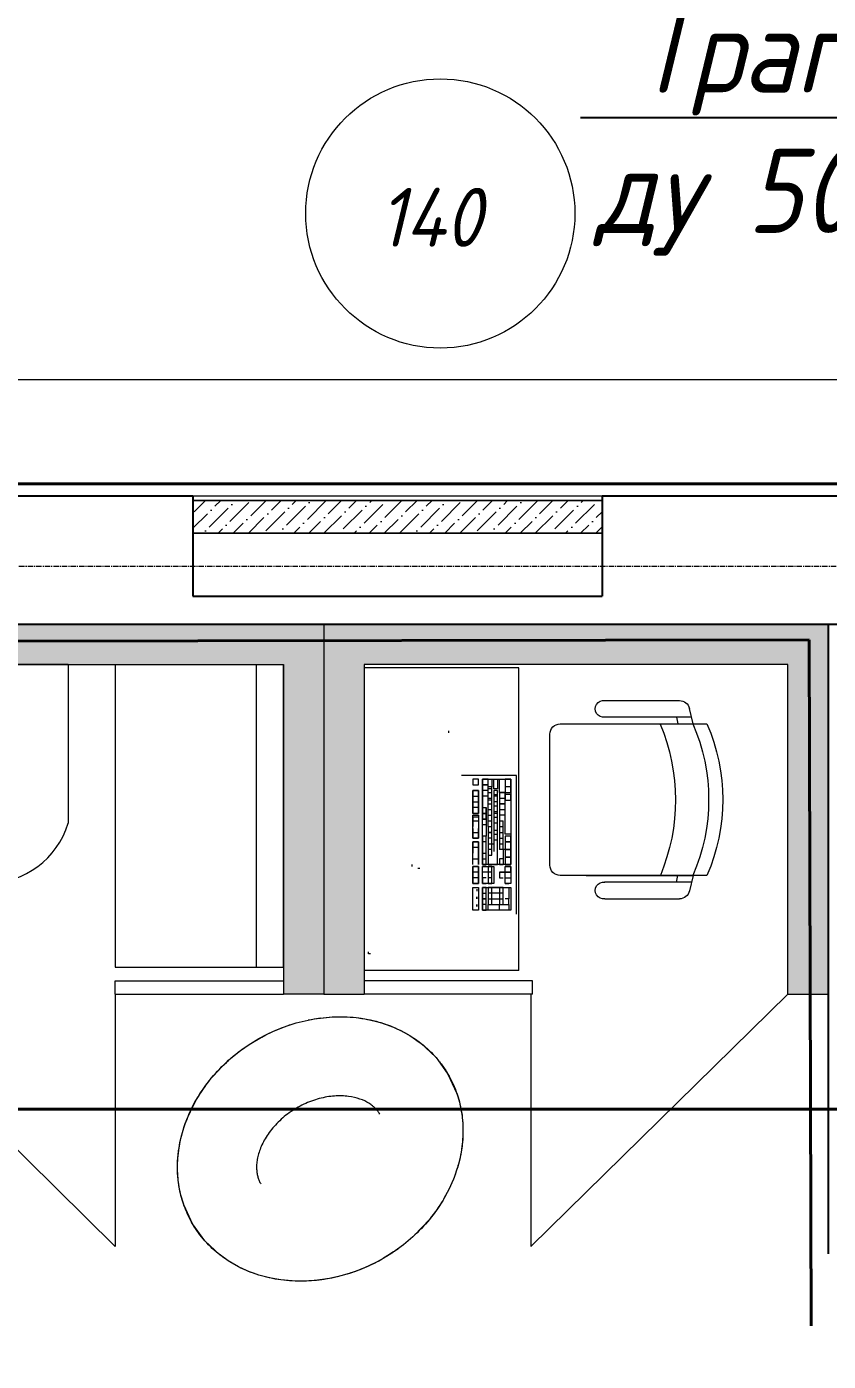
# Model space of a CAD drawing. Header units: millimetres. Extents: x -10178924 to 11692288, y -947381 to 58396.
# Drawn here: x 852603 to 854987, y -882553 to -878587 of the extents above; entities that cross this region are included whole.
import ezdxf
from ezdxf import colors
from ezdxf.entities.mleader import LeaderData, LeaderLine
from ezdxf.math import Vec2, Vec3

# ---------------------------------------------------------------- set-up
doc = ezdxf.new("R2010")
doc.units = ezdxf.units.MM
doc.linetypes.add('осевая', pattern=[50.8, 31.75, -6.35, 6.35, -6.35])
for name, color, linetype, lineweight in [('65_мебель', 8, 'Continuous', 9), ('65_стены новые', 1, 'Continuous', 30), ('PDF _Разрезы', 7, 'Continuous', 9), ('Перегородки пеноблок', 40, 'Continuous', 9), ('Размеры осевые', 153, 'Continuous', 9), ('Трасса', 6, 'Continuous', 40), ('ТХ оборудование', 7, 'Continuous', 9)]:
    doc.layers.add(name, color=color, linetype=linetype, lineweight=lineweight)
doc.layers.add('65_стекло', color=7, linetype='Continuous', lineweight=30, true_color=0x5c7ea3)
for name, color, linetype in [('_надписи канализация', 7, 'Continuous'), ('PDF _Марки помещений', 5, 'Continuous'), ('ВК_Выноски', 7, 'Continuous'), ('Стены внутр.1', 7, 'Continuous'), ('ТХ общее новое 12.09', 252, 'Continuous')]:
    doc.layers.add(name, color=color, linetype=linetype)
doc.layers.add('PDF _Стены отделка', color=7, linetype='Continuous', true_color=0xb505c2)
doc.styles.add('ISOCPEUR', font='isocpeui.ttf', dxfattribs={"width": 0.9})

# ---------------------------------------------------------------- blocks, each defined once
blk = doc.blocks.new('_None')
blk = doc.blocks.new('A$C1FE70A1C')
at = {"layer": '65_мебель', "lineweight": 9, "ltscale": 7.5, "true_color": 0xc7c8ca}
h = blk.add_hatch(color=9, dxfattribs=at)
h.dxf.hatch_style = 1
h.paths.add_polyline_path([(120, 1100), (0, 1100), (0, 0), (2000, 0), (2000, 1100), (1880, 1100), (1880, 120), (120, 120)])
at = {"layer": '65_мебель', "color": 252, "lineweight": 9, "ltscale": 7.5, "true_color": 0x939598}
for p, q in [((620, 1020), (120, 1020)), ((120, 1020), (120, 120)), ((199.9, 1020), (199.9, 120)), ((620, 120), (620, 1020)), ((1380, 120), (1380, 1020)), ((1380, 1020), (1880, 1020)), ((1800.1, 1020), (1800.1, 120)), ((1880, 1020), (1880, 120)), ((760, 120), (760, 592.1)), ((760, 120), (760, 592.1)), ((1240, 120), (1240, 592.1)), ((1240, 120), (1240, 592.1)), ((620, 120), (120, 120)), ((760, 120), (1240, 120)), ((760, 120), (1240, 120)), ((1380, 120), (1880, 120))]:
    blk.add_line(p, q, dxfattribs=at)
blk.add_arc((1000, 519.2), 250.8, 16.9036, 163.0964, dxfattribs=at)
at = {"layer": '65_стекло', "color": 252, "lineweight": 9, "ltscale": 100, "true_color": 0x939598}
for p, q in [((620, 1100), (620, 1850)), ((620, 1850), (1380, 1100)), ((620, 1100), (120, 1100)), ((620, 1100), (620, 1060)), ((1380, 1100), (1880, 1100)), ((1380, 1100), (1380, 1060)), ((620, 1060), (120, 1060)), ((1380, 1060), (1880, 1060))]:
    blk.add_line(p, q, dxfattribs=at)
at = {"layer": '65_стены новые', "color": 252, "lineweight": 9, "ltscale": 100, "true_color": 0x939598}
for p, q in [((0, 0), (0, 1100)), ((0, 1100), (120, 1100)), ((0, 0), (0, 1100)), ((120, 120), (120, 1100)), ((120, 120), (120, 1100)), ((1880, 1100), (2000, 1100)), ((1880, 1100), (1880, 120)), ((2000, 1100), (2000, 0)), ((1880, 120), (120, 120)), ((1880, 120), (120, 120)), ((1800, 0), (0, 0)), ((2000, 0), (0, 0))]:
    blk.add_line(p, q, dxfattribs=at)
blk = doc.blocks.new('A$C54E73714')
at = {"layer": '65_мебель', "lineweight": 9, "ltscale": 7.5, "true_color": 0xc7c8ca}
h = blk.add_hatch(color=9, dxfattribs=at)
h.dxf.hatch_style = 1
h.paths.add_polyline_path([(120, 1255.8), (0, 1255.8), (0, 155.8), (1500, 155.8), (1500, 1255.8), (1380, 1255.8), (1380, 275.8), (120, 275.8)])
at = {"color": 252, "linetype": 'ByBlock', "lineweight": 9, "true_color": 0x939598}
for p, q in [((835.5, 972.4, 1301), (1057.8, 972.4, 1301)), ((1092.5, 922.7, 1301), (835, 922.7, 1301)), ((1097.7, 902.7, 1301), (1087.1, 949.1, 1301)), ((779.7, 902.7, 1301), (1097.2, 902.7, 1301)), ((1097.7, 452.7, 1301), (1087.1, 406.4, 1301)), ((1092.5, 432.7, 1301), (835, 432.8, 1301)), ((835.5, 383.1, 1301), (1057.8, 383.1, 1301))]:
    blk.add_line(p, q, dxfattribs=at)
at = {"color": 252, "linetype": 'ByBlock', "lineweight": 9, "true_color": 0x939598, "elevation": 1301}
for points in [[(1048.2, 922.7), (1052.3, 902.7)], [(1048.2, 432.8), (1052.3, 452.7)]]:
    blk.add_lwpolyline(points, dxfattribs=at)
blk.add_lwpolyline([(1139.2, 902.7), (1058.2, 902.7), (702.4, 902.7, 0.414214), (672.4, 872.7), (672.4, 482.7, 0.414214), (702.4, 452.7), (1139.2, 452.7)], format="xyb", dxfattribs=at)
at = {"color": 252, "linetype": 'ByBlock', "lineweight": 9, "true_color": 0x939598}
for centre, radius, start, end in [((832.2, 947.5, 1301), 25.1, 82.4737, 277.5263), ((1057.8, 942.4, 1301), 30, 12.8536, 90), ((460.7, 678.3, 1301), 584.8, 337.3303, 22.5673), ((581.6, 677.7, 1301), 562.6, 336.4258, 23.5742), ((623.6, 677.7, 1301), 562.6, 336.4258, 23.5742), ((832.2, 408, 1301), 25.1, 82.4737, 277.5263), ((1057.8, 413.1, 1301), 30, 270, 347.1464)]:
    blk.add_arc(centre, radius, start, end, dxfattribs=at)
at = {"layer": '65_стекло', "color": 252, "lineweight": 9, "ltscale": 100, "true_color": 0x939598}
for p, q in [((615.8, 1255.8), (615.8, 2005.8)), ((615.8, 2005.8), (1380, 1255.8)), ((620, 1255.8), (120, 1255.8)), ((620, 1255.8), (620, 1215.8)), ((620, 1215.8), (120, 1215.8))]:
    blk.add_line(p, q, dxfattribs=at)
at = {"layer": '65_стены новые', "color": 252, "lineweight": 9, "ltscale": 100, "true_color": 0x939598}
for p, q in [((0, 155.8), (0, 1255.8)), ((0, 1255.8), (120, 1255.8)), ((0, 155.8), (0, 1255.8)), ((120, 275.8), (120, 1255.8)), ((1380, 1255.8), (1500, 1255.8)), ((1380, 1255.8), (1380, 275.8)), ((1500, 1255.8), (1500, 155.8)), ((1500, 1255.8), (1500, 155.8)), ((1380, 275.8), (120, 275.8)), ((1500, 155.8), (0, 155.8))]:
    blk.add_line(p, q, dxfattribs=at)
at = {"layer": 'ТХ оборудование', "color": 252, "lineweight": 9, "true_color": 0x939598}
for p, q in [((580, 1185.8), (120, 1185.8)), ((580, 1185.8), (580, 285.8)), ((580, 285.8), (120, 285.8))]:
    blk.add_line(p, q, dxfattribs=at)
blk = doc.blocks.new('F_Armchair_мешок - F_Armchair_мешок-V328-План 3-го этажа')
at = {"layer": 'ТХ оборудование', "color": 252, "lineweight": 9, "true_color": 0x939598}
for p, q in [((-173.5, 346.7), (-110.4, 365.5)), ((-110.4, 365.5), (-107.9, 366.1)), ((-106.9, 366.3), (-104.8, 366.8)), ((-104.8, 366.8), (-69.4, 373.1)), ((-69.4, 373.1), (-38.7, 376.5)), ((-38.7, 376.5), (-36.3, 376.7)), ((-35.3, 376.8), (-33.2, 376.9)), ((-33.2, 376.9), (3.1, 378.2)), ((3.1, 378.2), (34.3, 377.3)), ((34.3, 377.3), (36.3, 377.1)), ((37.2, 377.1), (38.9, 376.9)), ((38.9, 376.9), (74.9, 373.2)), ((74.9, 373.1), (106.6, 367.6)), ((106.6, 367.6), (108.1, 367.3)), ((109.8, 367), (144.8, 358.2)), ((144.9, 358.1), (176.1, 347.9)), ((-237.6, 317.2), (-206.8, 332.8)), ((-206.7, 332.9), (-178.9, 344.6)), ((-178.9, 344.6), (-176.6, 345.5)), ((-175.6, 345.9), (-173.6, 346.7)), ((177.9, 347.3), (211, 333.5)), ((211.1, 333.5), (241, 318.5)), ((241.4, 318.3), (271.8, 299.9)), ((-296.7, 277.8), (-295.2, 279)), ((-295.2, 279), (-268, 298.7)), ((-267.9, 298.7), (-242.4, 314.4)), ((-242.4, 314.4), (-240.3, 315.7)), ((-239.4, 316.2), (-237.6, 317.2)), ((271.9, 299.8), (298.6, 280.7)), ((298.6, 280.7), (325.5, 258)), ((-344.7, 233.1), (-322.8, 255.3)), ((-321.8, 256.2), (-299.2, 275.8)), ((-299.2, 275.8), (-297.4, 277.2)), ((325.6, 257.9), (347.9, 235.6)), ((-384.8, 180.8), (-367, 206.4)), ((-366.9, 206.5), (-347.8, 229.8)), ((-347.8, 229.8), (-346.4, 231.3)), ((348.1, 235.4), (370.5, 208.8)), ((370.6, 208.6), (387.9, 184)), ((-401.9, 150.7), (-386.7, 177.7)), ((-386.7, 177.7), (-385.8, 179.2)), ((388.1, 183.7), (405.6, 153.3)), ((-425.6, 90), (-415.2, 121)), ((-415.2, 121), (-414.7, 122.3)), ((-414.2, 123.4), (-402, 150.5)), ((405.8, 152.9), (417.5, 127.4)), ((417.6, 127.1), (435.8, 67.3)), ((-432, 62.6), (-425.7, 89.4)), ((-437.8, 0.2), (-432.3, 61.3)), ((435.8, 67.1), (442.2, 5.4)), ((-431.8, -59.7), (-437.8, 0.2)), ((442.2, 5.4), (436.9, -54.6)), ((-431.4, -61.5), (-431.8, -59.7)), ((-414.4, -118.6), (-431.2, -62.8)), ((436.2, -58.1), (429.6, -85.7)), ((436.9, -54.6), (436.5, -56.4)), ((418.5, -117.9), (417.7, -120)), ((429.4, -86.3), (420.2, -113.8)), ((-412, -124.6), (-412.7, -122.8)), ((-399.1, -151.8), (-411.9, -124.7)), ((-385.8, -174.8), (-398.9, -152.2)), ((404.7, -148.3), (392.3, -170.3)), ((417.7, -120), (404.8, -148)), ((-380.6, -182.8), (-382.6, -179.9)), ((-361.7, -208.8), (-380.6, -182.9)), ((387.1, -178.5), (368.3, -204.8)), ((389.1, -175.3), (387.1, -178.4)), ((-346.7, -226.5), (-361.5, -209)), ((-338.3, -235.6), (-341.8, -231.8)), ((-313.9, -258.8), (-338.2, -235.6)), ((345.4, -231.5), (321.3, -255.1)), ((349, -227.7), (345.4, -231.5)), ((368.2, -205), (353.7, -222.4)), ((-297.9, -272.2), (-313.8, -258.9)), ((-286.1, -281.3), (-291.6, -277.1)), ((299.4, -273.6), (293.9, -277.7)), ((321.2, -255.2), (305.5, -268.7)), ((-257.2, -300.8), (-286, -281.3)), ((-240.9, -310.5), (-257.1, -300.9)), ((-225.7, -318.7), (-233.4, -314.6)), ((234.1, -315.8), (201.9, -331.4)), ((241.6, -311.8), (234.2, -315.8)), ((265.2, -297.7), (248.9, -307.6)), ((293.9, -277.8), (265.3, -297.7)), ((-193.2, -333.8), (-225.7, -318.7)), ((-177.2, -340.3), (-193.2, -333.9)), ((-159, -346.8), (-168.7, -343.4)), ((-123.8, -357.1), (-158.9, -346.8)), ((132.9, -355.4), (117.1, -359.4)), ((167.8, -344.7), (132.9, -355.4)), ((177.2, -341.3), (167.9, -344.7)), ((201.8, -331.4), (185.6, -338.1)), ((-108.5, -360.7), (-123.8, -357.1)), ((-87.7, -364.8), (-99.4, -362.6)), ((-51, -369.9), (-87.6, -364.8)), ((-36.7, -371.2), (-50.9, -369.9)), ((-13.9, -372.4), (-27.3, -371.8)), ((23.3, -372.1), (-13.8, -372.4)), ((36.2, -371.4), (23.3, -372.1)), ((60.3, -369.2), (45.5, -370.7)), ((96.9, -363.6), (60.3, -369.2)), ((108.1, -361.4), (96.9, -363.6))]:
    blk.add_line(p, q, dxfattribs=at)
at = {"layer": 'ТХ оборудование', "color": 252, "lineweight": 9, "true_color": 0x939598, "flags": 128}
for points in [[(-412.7, -122.8), (-413.2, -121.5), (-414.4, -118.6)], [(420.2, -113.8), (419.1, -116.7), (418.5, -117.9)], [(-382.6, -179.9), (-383.7, -178.1), (-385.8, -174.8)], [(392.3, -170.3), (390.2, -173.6), (389.1, -175.3)], [(-341.8, -231.8), (-343.7, -229.8), (-346.7, -226.5)], [(353.7, -222.4), (350.8, -225.7), (349, -227.7)], [(-291.6, -277.1), (-294.2, -275.1), (-297.9, -272.2)], [(305.5, -268.7), (301.8, -271.6), (299.4, -273.6)], [(-233.4, -314.6), (-236.6, -312.9), (-240.9, -310.5)], [(248.9, -307.6), (244.7, -310.1), (241.6, -311.8)], [(-168.7, -343.4), (-172.5, -342), (-177.2, -340.3)], [(185.6, -338.1), (180.9, -339.9), (177.2, -341.3)], [(-99.4, -362.6), (-103.7, -361.7), (-108.5, -360.7)], [(-27.3, -371.8), (-32, -371.5), (-36.7, -371.2)], [(45.5, -370.7), (40.7, -371.1), (36.2, -371.4)], [(117.1, -359.4), (112.3, -360.5), (108.1, -361.4)]]:
    blk.add_lwpolyline(points, dxfattribs=at)
at = {"layer": 'ТХ оборудование', "color": 252, "lineweight": 9, "true_color": 0x939598}
for points, knots in [([(-437.8, 0.2), (-437.8, 9.4), (-437.2, 27.7), (-432.7, 64.2), (-421.2, 109.1), (-398.4, 160.6), (-365.7, 210.9), (-322.4, 258.3), (-268.4, 300.6), (-207.1, 334.6), (-140.2, 359.6), (-81.3, 372.3), (-33.3, 377.4), (-9.1, 378.2), (3, 378.2)], [-1, -1, -1, -1, -0.953947, -0.907895, -0.815789, -0.723684, -0.631579, -0.526316, -0.421053, -0.315789, -0.210526, -0.105263, -0.052632, 0, 0, 0, 0]), ([(3, 378.2), (13.5, 378.2), (34.5, 377.6), (76.2, 373.7), (127.5, 364.2), (186.7, 345.3), (244.8, 318.1), (299.9, 282), (349.4, 236.7), (389.7, 184.9), (419.4, 128), (434.7, 77.7), (441, 36.5), (442.1, 15.8), (442.2, 5.4)], [-1, -1, -1, -1, -0.953947, -0.907895, -0.815789, -0.723684, -0.631579, -0.526316, -0.421053, -0.315789, -0.210526, -0.105263, -0.052632, 0, 0, 0, 0]), ([(442.2, 5.4), (442.2, -3.3), (441.6, -20.7), (437.6, -55.4), (427.3, -98), (406.7, -147.2), (369.1, -208.9), (304.1, -276.3), (216.7, -328.2), (133.2, -357.2), (60.5, -371), (-13.9, -374.2), (-87.8, -366.6), (-159.2, -348.6), (-226.2, -320.5), (-286.8, -283.1), (-339.3, -237.3), (-382, -184.5), (-413.6, -126.2), (-429.9, -74.3), (-436.5, -31.9), (-437.7, -10.5), (-437.8, 0.2)], [-1, -1, -1, -1, -0.978041, -0.956081, -0.912162, -0.868243, -0.824324, -0.736486, -0.648649, -0.594595, -0.540541, -0.486486, -0.432432, -0.378378, -0.324324, -0.27027, -0.216216, -0.162162, -0.108108, -0.054054, -0.027027, 0, 0, 0, 0]), ([(-202.8, 1.6), (-202.8, -1.9), (-202.3, -8.8), (-200.3, -19.6), (-196.7, -30.7), (-189.8, -46), (-176, -66.5), (-150.1, -91.1), (-114.6, -113.1), (-71.1, -129.5), (-22.3, -138.1), (28.3, -137.8), (68.9, -130.1), (98.7, -120.2), (119.3, -111), (138, -100.5), (154.4, -89), (168.4, -76.9), (180.1, -64.4), (189.3, -52.1), (196.4, -39.9), (201.5, -28.3), (204.9, -17.2), (206.8, -6.5), (207.2, 0.5), (207.2, 4)], [0, 0, 0, 0, 0.10472, 0.20944, 0.314159, 0.418879, 0.628319, 0.837758, 1.047198, 1.256637, 1.466077, 1.675516, 1.884956, 1.989675, 2.094395, 2.199115, 2.303835, 2.408554, 2.513274, 2.617994, 2.722714, 2.827433, 2.932153, 3.036873, 3.141593, 3.141593, 3.141593, 3.141593])]:
    blk.add_open_spline(points, degree=3, knots=knots, dxfattribs=at)
blk = doc.blocks.new('A$Cad086cf1')
at = {"layer": 'Перегородки пеноблок', "true_color": 0x636466, "transparency": 33554687}
h = blk.add_hatch(dxfattribs=at)
h.set_pattern_fill('ANSI36', color=251, scale=10)
h.set_pattern_definition([(45, (-25914.444, 160619.548), (16.83798, 61.739261), [79.375, -15.875, 0, -15.875])])
h.paths.add_polyline_path([(20532.519, -5704.497), (19315.908, -5704.497), (19315.908, -5801.864), (20532.519, -5801.864)])
at = {"layer": 'PDF _Марки помещений', "color": 251, "lineweight": 9, "true_color": 0x636466, "transparency": 33554687}
blk.add_circle((20051.49, -4851.632), 400.063, dxfattribs=at)
at = {"layer": 'PDF _Разрезы', "color": 251, "lineweight": 9, "true_color": 0x636466, "transparency": 33554687}
blk.add_lwpolyline([(-4256.267, -5344.855), (60632.675, -5344.855)], dxfattribs=at)
at = {"layer": 'PDF _Стены отделка', "color": 251, "lineweight": 40, "ltscale": 0.1, "true_color": 0x636466, "transparency": 33554610}
blk.add_line((21410.896, -5654.732), (14574.366, -5654.732), dxfattribs=at)
at = {"layer": 'PDF _Стены отделка', "color": 251, "lineweight": 40, "true_color": 0x636466, "transparency": 33554610}
for p, q in [((21148.679, -6119.078), (5697.767, -6143.147)), ((21154.42, -8157.058), (21148.679, -6119.078))]:
    blk.add_line(p, q, dxfattribs=at)
at = {"layer": 'Перегородки пеноблок', "color": 251, "true_color": 0x636466, "transparency": 33554687}
for p, q in [((20532.519, -5691.797), (19315.908, -5691.797)), ((20532.519, -5704.497), (19315.908, -5704.497))]:
    blk.add_line(p, q, dxfattribs=at)
for points in [[(19315.908, -5704.497), (20532.519, -5704.497)], [(19315.908, -5801.864), (20532.519, -5801.864), (19315.908, -5801.864)]]:
    blk.add_lwpolyline(points, dxfattribs=at)
at = {"layer": 'Размеры осевые', "color": 251, "linetype": 'осевая', "ltscale": 0.5, "true_color": 0x636466, "transparency": 33554687}
blk.add_line((-9750, -5900), (57900, -5900), dxfattribs=at)
at = {"layer": 'Стены внутр.1', "color": 251, "linetype": 'Continuous', "true_color": 0x636466, "transparency": 33554687}
for p, q in [((19315.908, -5691.797), (19315.908, -5989.207)), ((20532.519, -5691.797), (20532.519, -5989.207)), ((19315.908, -5989.207), (20532.519, -5989.207))]:
    blk.add_line(p, q, dxfattribs=at)
at = {"layer": 'Стены внутр.1', "color": 251, "linetype": 'Continuous', "true_color": 0x636466, "transparency": 33554687, "flags": 128}
for points in [[(19315.908, -5691.797), (18484.498, -5691.797)], [(21332.173, -5691.797), (20532.519, -5691.797)], [(13707.952, -6071.797), (21332.173, -6071.797)], [(13707.952, -6071.797), (21332.173, -6071.797)]]:
    blk.add_lwpolyline(points, dxfattribs=at)
at = {"layer": 'ТХ оборудование', "color": 251, "true_color": 0x636466, "transparency": 33554687}
for p, q in [((20076.883, -6394.829), (20076.883, -6389.186)), ((20278.334, -6521.547), (20114.667, -6521.547)), ((20148.529, -6532.834), (20148.529, -6549.765)), ((20165.46, -6532.834), (20148.529, -6532.834)), ((20148.529, -6532.834), (20148.529, -6549.765)), ((20165.46, -6532.834), (20148.529, -6532.834)), ((20165.46, -6549.765), (20165.46, -6532.834)), ((20165.46, -6549.765), (20165.46, -6532.834)), ((20176.747, -6532.834), (20261.403, -6532.834)), ((20176.747, -6786.801), (20176.747, -6532.834)), ((20176.747, -6532.834), (20176.747, -6566.696)), ((20193.679, -6532.834), (20176.747, -6532.834)), ((20193.679, -6673.927), (20193.679, -6532.834)), ((20204.966, -6532.834), (20204.966, -6555.409)), ((20210.61, -6561.053), (20210.61, -6532.834)), ((20210.61, -6532.834), (20221.897, -6532.834)), ((20221.897, -6532.834), (20221.897, -6561.053)), ((20227.541, -6572.34), (20227.541, -6532.834)), ((20227.541, -6532.834), (20244.472, -6532.834)), ((20244.472, -6532.834), (20244.472, -6572.34)), ((20244.472, -6532.834), (20244.472, -6594.915)), ((20261.403, -6532.834), (20244.472, -6532.834)), ((20261.403, -6532.834), (20261.403, -6786.801)), ((20261.403, -6572.34), (20261.403, -6532.834)), ((20278.334, -6933.537), (20278.334, -6521.547)), ((20148.529, -6549.765), (20165.46, -6549.765)), ((20148.529, -6549.765), (20165.46, -6549.765)), ((20148.529, -6634.421), (20148.529, -6566.696)), ((20148.529, -6566.696), (20148.529, -6634.421)), ((20165.46, -6566.696), (20148.529, -6566.696)), ((20148.529, -6566.696), (20165.46, -6566.696)), ((20148.529, -6583.627), (20165.46, -6583.627)), ((20165.46, -6566.696), (20165.46, -6634.421)), ((20165.46, -6634.421), (20165.46, -6566.696)), ((20193.679, -6549.765), (20176.747, -6549.765)), ((20176.747, -6549.765), (20193.679, -6549.765)), ((20176.747, -6566.696), (20176.747, -6583.627)), ((20193.679, -6566.696), (20176.747, -6566.696)), ((20176.747, -6583.627), (20176.747, -6617.49)), ((20193.679, -6583.627), (20176.747, -6583.627)), ((20204.966, -6555.409), (20193.679, -6555.409)), ((20204.966, -6561.053), (20193.679, -6561.053)), ((20193.679, -6572.34), (20204.966, -6572.34)), ((20204.966, -6758.582), (20204.966, -6555.409)), ((20204.966, -6572.34), (20204.966, -6561.053)), ((20221.897, -6561.053), (20210.61, -6561.053)), ((20210.61, -6566.696), (20210.61, -6696.501)), ((20221.897, -6566.696), (20210.61, -6566.696)), ((20210.61, -6577.984), (20221.897, -6577.984)), ((20221.897, -6583.627), (20210.61, -6583.627)), ((20221.897, -6611.846), (20221.897, -6566.696)), ((20227.541, -6572.34), (20227.541, -6741.651)), ((20244.472, -6572.34), (20227.541, -6572.34)), ((20227.541, -6572.34), (20261.403, -6572.34)), ((20261.403, -6555.409), (20244.472, -6555.409)), ((20244.472, -6589.271), (20244.472, -6572.34)), ((20261.403, -6577.984), (20244.472, -6577.984)), ((20261.403, -6594.915), (20261.403, -6577.984)), ((20148.529, -6600.559), (20165.46, -6600.559)), ((20165.46, -6617.49), (20148.529, -6617.49)), ((20176.747, -6617.49), (20176.747, -6651.352)), ((20176.747, -6617.49), (20188.035, -6617.49)), ((20188.035, -6617.49), (20188.035, -6702.145)), ((20188.035, -6634.421), (20188.035, -6617.49)), ((20193.679, -6589.271), (20204.966, -6589.271)), ((20204.966, -6594.915), (20193.679, -6594.915)), ((20193.679, -6606.202), (20204.966, -6606.202)), ((20193.679, -6623.133), (20204.966, -6623.133)), ((20221.897, -6600.559), (20210.61, -6600.559)), ((20210.61, -6611.846), (20221.897, -6611.846)), ((20221.897, -6736.007), (20221.897, -6611.846)), ((20227.541, -6589.271), (20244.472, -6589.271)), ((20244.472, -6606.202), (20227.541, -6606.202)), ((20227.541, -6606.202), (20244.472, -6606.202)), ((20227.541, -6623.133), (20244.472, -6623.133)), ((20244.472, -6606.202), (20244.472, -6589.271)), ((20244.472, -6594.915), (20261.403, -6594.915)), ((20244.472, -6594.915), (20261.403, -6594.915)), ((20244.472, -6696.501), (20244.472, -6594.915)), ((20261.403, -6594.915), (20261.403, -6696.501)), ((20148.529, -6634.421), (20165.46, -6634.421)), ((20165.46, -6634.421), (20148.529, -6634.421)), ((20148.529, -6640.064), (20165.46, -6640.064)), ((20148.529, -6707.789), (20148.529, -6640.064)), ((20148.529, -6645.708), (20148.529, -6673.927)), ((20165.46, -6645.708), (20148.529, -6645.708)), ((20148.529, -6656.996), (20165.46, -6656.996)), ((20165.46, -6640.064), (20165.46, -6707.789)), ((20188.035, -6634.421), (20176.747, -6634.421)), ((20176.747, -6634.421), (20188.035, -6634.421)), ((20188.035, -6651.352), (20176.747, -6651.352)), ((20176.747, -6651.352), (20188.035, -6651.352)), ((20188.035, -6651.352), (20188.035, -6634.421)), ((20193.679, -6640.064), (20204.966, -6640.064)), ((20193.679, -6656.996), (20204.966, -6656.996)), ((20210.61, -6628.777), (20221.897, -6628.777)), ((20221.897, -6634.421), (20210.61, -6634.421)), ((20210.61, -6645.708), (20221.897, -6645.708)), ((20210.61, -6662.639), (20221.897, -6662.639)), ((20244.472, -6640.064), (20227.541, -6640.064)), ((20227.541, -6656.996), (20238.828, -6656.996)), ((20238.828, -6707.789), (20238.828, -6656.996)), ((20148.529, -6679.57), (20148.529, -6707.789)), ((20148.529, -6690.858), (20165.46, -6690.858)), ((20165.46, -6707.789), (20165.46, -6679.57)), ((20188.035, -6668.283), (20176.747, -6668.283)), ((20176.747, -6702.145), (20176.747, -6719.076)), ((20188.035, -6702.145), (20176.747, -6702.145)), ((20188.035, -6752.938), (20188.035, -6702.145)), ((20193.679, -6673.927), (20193.679, -6690.858)), ((20193.679, -6673.927), (20204.966, -6673.927)), ((20193.679, -6690.858), (20204.966, -6690.858)), ((20193.679, -6690.858), (20193.679, -6724.72)), ((20204.966, -6690.858), (20193.679, -6690.858)), ((20221.897, -6685.214), (20210.61, -6685.214)), ((20210.61, -6696.501), (20221.897, -6696.501)), ((20210.61, -6696.501), (20210.61, -6719.076)), ((20227.541, -6673.927), (20238.828, -6673.927)), ((20227.541, -6690.858), (20227.541, -6707.789)), ((20227.541, -6690.858), (20238.828, -6690.858)), ((20261.403, -6696.501), (20244.472, -6696.501)), ((20244.472, -6702.145), (20244.472, -6741.651)), ((20261.403, -6702.145), (20244.472, -6702.145)), ((20261.403, -6741.651), (20261.403, -6702.145)), ((20148.529, -6707.789), (20165.46, -6707.789)), ((20165.46, -6707.789), (20148.529, -6707.789)), ((20148.529, -6719.076), (20148.529, -6752.938)), ((20165.46, -6719.076), (20148.529, -6719.076)), ((20148.529, -6719.076), (20165.46, -6719.076)), ((20148.529, -6786.801), (20148.529, -6719.076)), ((20165.46, -6736.007), (20148.529, -6736.007)), ((20165.46, -6736.007), (20165.46, -6719.076)), ((20165.46, -6719.076), (20165.46, -6786.801)), ((20165.46, -6752.938), (20165.46, -6736.007)), ((20188.035, -6719.076), (20176.747, -6719.076)), ((20176.747, -6719.076), (20176.747, -6736.007)), ((20176.747, -6736.007), (20176.747, -6752.938)), ((20204.966, -6707.789), (20193.679, -6707.789)), ((20193.679, -6724.72), (20204.966, -6724.72)), ((20193.679, -6724.72), (20193.679, -6758.582)), ((20193.679, -6724.72), (20210.61, -6724.72)), ((20204.966, -6741.651), (20193.679, -6741.651)), ((20210.61, -6713.433), (20221.897, -6713.433)), ((20210.61, -6719.076), (20210.61, -6747.295)), ((20221.897, -6747.295), (20221.897, -6736.007)), ((20227.541, -6707.789), (20238.828, -6707.789)), ((20227.541, -6724.72), (20238.828, -6724.72)), ((20261.403, -6741.651), (20227.541, -6741.651)), ((20238.828, -6741.651), (20238.828, -6707.789)), ((20238.828, -6741.651), (20238.828, -6786.801)), ((20244.472, -6719.076), (20261.403, -6719.076)), ((20261.403, -6719.076), (20244.472, -6719.076)), ((20244.472, -6741.651), (20244.472, -6764.226)), ((20244.472, -6741.651), (20261.403, -6741.651)), ((20261.403, -6764.226), (20261.403, -6741.651)), ((20148.529, -6769.87), (20165.46, -6769.87)), ((20165.46, -6786.801), (20165.46, -6752.938)), ((20176.747, -6752.938), (20188.035, -6752.938)), ((20176.747, -6752.938), (20176.747, -6786.801)), ((20176.747, -6769.87), (20188.035, -6769.87)), ((20188.035, -6769.87), (20188.035, -6752.938)), ((20188.035, -6786.801), (20188.035, -6769.87)), ((20193.679, -6758.582), (20193.679, -6786.801)), ((20193.679, -6758.582), (20204.966, -6758.582)), ((20221.897, -6786.801), (20221.897, -6747.295)), ((20227.541, -6769.87), (20227.541, -6786.801)), ((20238.828, -6769.87), (20227.541, -6769.87)), ((20238.828, -6769.87), (20227.541, -6769.87)), ((20244.472, -6764.226), (20244.472, -6786.801)), ((20261.403, -6764.226), (20244.472, -6764.226)), ((20244.472, -6764.226), (20261.403, -6764.226)), ((20261.403, -6786.801), (20261.403, -6764.226)), ((19967.925, -6792.449), (19967.925, -6786.805)), ((19990.499, -6798.093), (19984.856, -6798.093)), ((20148.529, -6843.238), (20148.529, -6792.444)), ((20165.46, -6792.444), (20148.529, -6792.444)), ((20148.529, -6792.444), (20165.46, -6792.444)), ((20148.529, -6792.444), (20148.529, -6843.238)), ((20165.46, -6809.376), (20148.529, -6809.376)), ((20165.46, -6843.238), (20165.46, -6792.444)), ((20165.46, -6792.444), (20165.46, -6843.238)), ((20176.747, -6786.801), (20188.035, -6786.801)), ((20261.403, -6786.801), (20176.747, -6786.801)), ((20188.035, -6792.444), (20176.747, -6792.444)), ((20176.747, -6792.444), (20210.61, -6792.444)), ((20176.747, -6843.238), (20176.747, -6792.444)), ((20204.966, -6809.376), (20176.747, -6809.376)), ((20193.679, -6786.801), (20221.897, -6786.801)), ((20193.679, -6792.444), (20193.679, -6843.238)), ((20204.966, -6792.444), (20193.679, -6792.444)), ((20204.966, -6843.238), (20204.966, -6792.444)), ((20210.61, -6792.444), (20210.61, -6843.238)), ((20227.541, -6786.801), (20238.828, -6786.801)), ((20227.541, -6809.376), (20261.403, -6809.376)), ((20244.472, -6809.376), (20227.541, -6809.376)), ((20227.541, -6809.376), (20227.541, -6826.307)), ((20244.472, -6786.801), (20261.403, -6786.801)), ((20261.403, -6792.444), (20244.472, -6792.444)), ((20244.472, -6792.444), (20261.403, -6792.444)), ((20244.472, -6843.238), (20244.472, -6792.444)), ((20261.403, -6809.376), (20244.472, -6809.376)), ((20261.403, -6809.376), (20261.403, -6792.444)), ((20261.403, -6792.444), (20261.403, -6843.238)), ((20165.46, -6826.307), (20148.529, -6826.307)), ((20148.529, -6843.238), (20165.46, -6843.238)), ((20165.46, -6843.238), (20148.529, -6843.238)), ((20148.529, -6922.25), (20148.529, -6854.525)), ((20148.529, -6854.525), (20165.46, -6854.525)), ((20159.816, -6860.169), (20159.816, -6865.813)), ((20159.816, -6860.169), (20159.816, -6865.812)), ((20165.46, -6854.525), (20165.46, -6922.25)), ((20176.747, -6826.307), (20176.747, -6843.238)), ((20188.035, -6826.307), (20176.747, -6826.307)), ((20210.61, -6843.238), (20176.747, -6843.238)), ((20176.747, -6843.238), (20188.035, -6843.238)), ((20176.747, -6854.525), (20176.747, -6905.318)), ((20188.035, -6854.525), (20176.747, -6854.525)), ((20176.747, -6922.25), (20176.747, -6854.525)), ((20176.747, -6854.525), (20261.403, -6854.525)), ((20188.035, -6871.456), (20188.035, -6854.525)), ((20204.966, -6826.307), (20193.679, -6826.307)), ((20193.679, -6843.238), (20204.966, -6843.238)), ((20193.679, -6854.525), (20193.679, -6888.387)), ((20238.828, -6854.525), (20193.679, -6854.525)), ((20204.966, -6888.387), (20204.966, -6854.525)), ((20227.541, -6826.307), (20238.828, -6826.307)), ((20227.541, -6854.525), (20227.541, -6905.318)), ((20238.828, -6888.387), (20238.828, -6854.525)), ((20244.472, -6826.307), (20261.403, -6826.307)), ((20244.472, -6843.238), (20244.472, -6826.307)), ((20244.472, -6843.238), (20255.759, -6843.238)), ((20261.403, -6843.238), (20244.472, -6843.238)), ((20244.472, -6854.525), (20255.759, -6854.525)), ((20255.759, -6854.525), (20255.759, -6888.387)), ((20261.403, -6854.525), (20261.403, -6922.25)), ((20159.816, -6888.387), (20159.816, -6882.744)), ((20159.816, -6882.744), (20159.816, -6888.387)), ((20176.747, -6871.456), (20188.035, -6871.456)), ((20188.035, -6888.387), (20176.747, -6888.387)), ((20176.747, -6888.387), (20188.035, -6888.387)), ((20188.035, -6922.25), (20188.035, -6871.456)), ((20238.828, -6871.456), (20193.679, -6871.456)), ((20193.679, -6888.387), (20238.828, -6888.387)), ((20193.679, -6888.387), (20193.679, -6905.318)), ((20204.966, -6905.318), (20204.966, -6888.387)), ((20238.828, -6905.318), (20238.828, -6888.387)), ((20255.759, -6888.387), (20244.472, -6888.387)), ((20255.759, -6905.318), (20255.759, -6888.387)), ((20165.46, -6922.25), (20148.529, -6922.25)), ((20159.816, -6910.962), (20159.816, -6905.318)), ((20159.816, -6905.318), (20159.816, -6910.962)), ((20176.747, -6905.318), (20176.747, -6922.25)), ((20188.035, -6905.318), (20176.747, -6905.318)), ((20261.403, -6922.25), (20176.747, -6922.25)), ((20176.747, -6922.25), (20188.035, -6922.25)), ((20193.679, -6905.318), (20238.828, -6905.318)), ((20193.679, -6905.318), (20255.759, -6905.318)), ((20193.679, -6922.25), (20193.679, -6905.318)), ((20255.759, -6922.25), (20193.679, -6922.25)), ((20227.541, -6922.25), (20227.541, -6905.318)), ((20244.472, -6905.318), (20255.759, -6905.318)), ((20255.759, -6905.318), (20255.759, -6922.25)), ((19838.12, -7052.059), (19838.12, -7046.416)), ((19843.763, -7052.059), (19838.12, -7052.059))]:
    blk.add_line(p, q, dxfattribs=at)
at = {"layer": 'ТХ общее новое 12.09', "color": 251, "true_color": 0x636466, "transparency": 33554687}
blk.add_line((21205.172, -6071.797), (21205.172, -7943.578), dxfattribs=at)
blk.add_line((21205.172, -6071.797), (21205.172, -7943.578), dxfattribs=at)
at = {"layer": 'ТХ оборудование', "color": 251, "true_color": 0x636466, "transparency": 33554687}
for name, p, rotation in [('A$C1FE70A1C', (19705.172, -6071.797), 180), ('F_Armchair_мешок - F_Armchair_мешок-V328-План 3-го этажа', (19695.118, -7628.275), 210.0793757275994)]:
    blk.add_blockref(name, p, dxfattribs=dict(at, rotation=rotation))
at = {"layer": 'ТХ оборудование', "color": 251, "true_color": 0x636466, "transparency": 33554687, "xscale": -1, "rotation": 180}
blk.add_blockref('A$C54E73714', (19705.172, -5916.001), dxfattribs=at)
at = {"layer": 'PDF _Марки помещений', "color": 251, "lineweight": 9, "true_color": 0x636466, "transparency": 33554687, "insert": (19868.39, -4950.609), "char_height": 175, "attachment_point": 7, "style": 'ISOCPEUR'}
blk.add_mtext('140', dxfattribs=at)

msp = doc.modelspace()

# ---------------------------------------------------------------- linework, layer by layer
at = {"layer": 'Трасса', "ltscale": 50}
msp.add_line((863210.2, -881804.6), (843518.6, -881804.6), dxfattribs=at)

# ---------------------------------------------------------------- block references
msp.add_blockref('A$Cad086cf1', (833781.5, -874290.7))

# ---------------------------------------------------------------- leaders
at = {"layer": '_надписи канализация', "lineweight": -2}
ml = msp.add_multileader_mtext('Standard', dxfattribs=at)
ml.set_content('\\A1;Приямок{\\Fisocp3|c204; }800{\\fArial|b0|i0|c204|p34;х}800х800(h)\\P{\\fArial|b0|i0|c204|p34;с\\Fisocp3|c204; }насосом дренажным {\\A0;\\H0.91667x;ГНОМ 10-10Г\\A1;\\H1.09091x; \\PN=1,1 кВт \\P (1 раб)\\Fisocp3|c204; \\fISOCPEUR|b0|i0|c204|p34;(закрыть рифленым железом)}', color=256, style='ISOCPEUR')
ml.set_leader_properties(lineweight=13)
ml.set_arrow_properties(name='NONE')
ml.build(insert=Vec2(0, 0))
ml.multileader.update_dxf_attribs({"text_left_attachment_type": 6, "text_right_attachment_type": 6, "dogleg_length": 100, "arrow_head_size": 300, "scale": 100})
ctx = ml.context
ctx.base_point, ctx.scale, ctx.char_height, ctx.arrow_head_size, ctx.landing_gap_size, ctx.plane_origin = Vec3(726724.9, -876080.2), 100, 250, 300, 0.09, Vec3(722250.4, -879799.4)
ctx.left_attachment, ctx.right_attachment, ctx.text_align_type = 6, 6, 1
notes = []
notes.append((ctx, [(0, (1, 1, 0), (726624.9, -876080.2), (1, 0), 100, [(1, [(727663, -882471)], 0, [])])]))
ctx.mtext.insert, ctx.mtext.width, ctx.mtext.alignment, ctx.mtext.flow_direction = Vec3(729650, -875755.2), 5926.326, 2, 5
at = {"layer": 'ВК_Выноски'}
ml = msp.add_multileader_mtext('Standard', dxfattribs=at)
ml.set_content('{\\W0.9;Трап \\Pду 50}', color=7, style='ISOCPEUR')
ml.set_leader_properties(color=7, linetype='ByLayer', lineweight=-1)
ml.set_arrow_properties(name='NONE')
ml.build(insert=Vec2(0, 0))
ml.multileader.update_dxf_attribs({"text_left_attachment_type": 6, "text_right_attachment_type": 6, "dogleg_length": 0.36, "arrow_head_size": 300})
ctx = ml.context
ctx.base_point, ctx.char_height, ctx.arrow_head_size, ctx.landing_gap_size, ctx.plane_origin = Vec3(854193, -878858.3), 250, 300, 100, Vec3(867882.6, -907039.8)
ctx.left_attachment, ctx.right_attachment, ctx.text_align_type = 6, 6, 2
notes.append((ctx, [(1, (1, 1, 0), (855264, -878858.3), (-1, 0), 100.4, [(0, [(856454.2, -877555.8)], 0, [])])]))
ctx.mtext.insert, ctx.mtext.width, ctx.mtext.alignment, ctx.mtext.flow_direction = Vec3(855063.6, -878533.3), 1489.588, 3, 5
at = {"layer": 'ВК_Выноски', "lineweight": -2}
ml = msp.add_multileader_mtext('Standard', dxfattribs=at)
ml.set_content('Канализационная станция\\P SANICUBIC CLASSIC IP68', color=256, style='ISOCPEUR')
ml.set_leader_properties(lineweight=13)
ml.build(insert=Vec2(0, 0))
ml.multileader.update_dxf_attribs({"text_left_attachment_type": 6, "text_right_attachment_type": 6, "dogleg_length": 1, "arrow_head_size": 300, "scale": 100})
ctx = ml.context
ctx.base_point, ctx.scale, ctx.char_height, ctx.arrow_head_size, ctx.landing_gap_size, ctx.plane_origin = Vec3(753004.1, -880992.7, -0.1), 100, 250, 300, 0.09, Vec3(756446.9, -883897.6, -0.1)
ctx.left_attachment, ctx.right_attachment, ctx.text_align_type = 6, 6, 1
notes.append((ctx, [(1, (1, 1, 0), (757018.6, -880992.7, -0.1), (-1, 0), 100, [(0, [(758206.2, -882846.5, -0.1)], 0, [])])]))
ctx.mtext.insert, ctx.mtext.width, ctx.mtext.alignment, ctx.mtext.flow_direction = Vec3(754837.2, -880692.7, -0.1), 218673.814, 2, 5
ml = msp.add_multileader_mtext('Standard', dxfattribs=at)
ml.set_content('Насос Фекальный ^JВихрь ФН-3 MAX', color=256, style='ISOCPEUR')
ml.set_leader_properties(lineweight=13)
ml.build(insert=Vec2(0, 0))
ml.multileader.update_dxf_attribs({"text_left_attachment_type": 6, "text_right_attachment_type": 6, "dogleg_length": 1, "arrow_head_size": 300, "scale": 100})
ctx = ml.context
ctx.base_point, ctx.scale, ctx.char_height, ctx.arrow_head_size, ctx.landing_gap_size, ctx.plane_origin = Vec3(753569.9, -882245.8, -0.1), 100, 250, 300, 0.09, Vec3(759215, -881755.3, -0.1)
ctx.left_attachment, ctx.right_attachment, ctx.text_align_type = 6, 6, 1
notes.append((ctx, [(1, (1, 1, 0), (756204.4, -882245.8, -0.1), (-1, 0), 100, [(0, [(757872, -883785.5, -0.1)], 0, [])])]))
ctx.mtext.insert, ctx.mtext.width, ctx.mtext.alignment, ctx.mtext.flow_direction = Vec3(754766.9, -881920.8, -0.1), 218673.814, 2, 5
for ctx, leaders in notes:
    for number, flags, end, landing, length, lines in leaders:
        leader = LeaderData()
        leader.index, (leader.has_last_leader_line, leader.has_dogleg_vector, leader.attachment_direction) = number, flags
        leader.last_leader_point, leader.dogleg_vector, leader.dogleg_length = Vec3(end), Vec3(landing), length
        for number, points, colour, breaks in lines:
            line = LeaderLine()
            line.index, line.vertices, line.color, line.breaks = number, Vec3.list(points), colors.encode_raw_color(colour), breaks
            leader.lines.append(line)
        ctx.leaders.append(leader)

doc.saveas('drawing.dxf')
